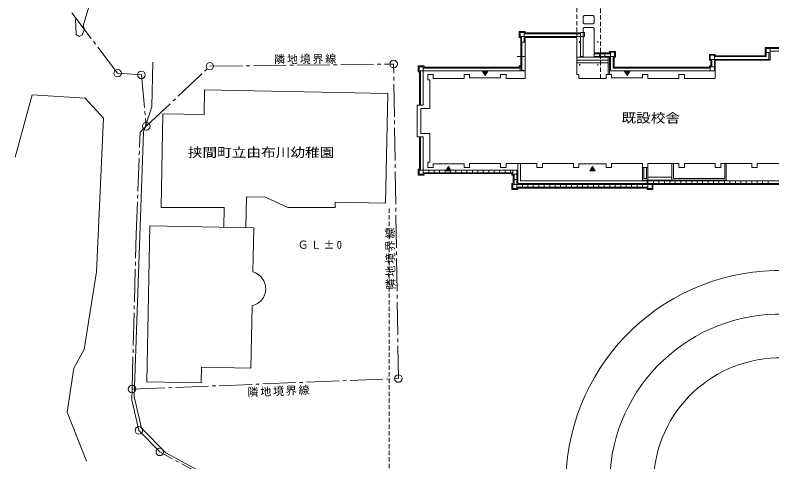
# Model space of a CAD drawing. Units: millimetres at full size, sheet at 1:400; details may follow other scales. Extents: x -8133240 to 7733239, y -5729188 to 5289189.
# Drawn here: x -105968 to -22811, y 1375 to 50534 of the extents above; entities that cross this region are included whole.
import ezdxf
from ezdxf.enums import TextEntityAlignment as Align

# ---------------------------------------------------------------- set-up
doc = ezdxf.new("R2010")
doc.units = ezdxf.units.MM
doc.header["$LTSCALE"] = 400
doc.linetypes.add('CHAIN2', pattern=[12, 9, -1, 1, -1])
doc.linetypes.add('DASHED1', pattern=[1.8, 1.2, -0.6])
for name, color, linetype, lineweight in [('0-2_KIJUN', 4, 'Continuous', 5), ('0-3_KUTAI', 4, 'Continuous', 5), ('0-7_KIGU', 6, 'Continuous', 13), ('0-9_KUTAI-H', 4, 'Continuous', 5), ('0-E_HAISEN', 4, 'Continuous', 5), ('0-F_HIKI', 4, 'CHAIN2', 5), ('2-2', 4, 'Continuous', 5), ('2-E', 3, 'Continuous', 5)]:
    doc.layers.add(name, color=color, linetype=linetype, lineweight=lineweight)
doc.styles.add('ＭＳ ゴシック', font='')
doc.styles.get('ＭＳ ゴシック').set_extended_font_data('MS Gothic')

msp = doc.modelspace()

# ---------------------------------------------------------------- linework, layer by layer
at = {"layer": '0-2_KIJUN'}
for points in [[(-16648.5, 46565.6), (-22998.5, 46565.6), (-22998.5, 45565.7), (-29023.5, 45565.7), (-29023.5, 43565.6), (-32423.5, 43565.6), (-32423.5, 44015.7), (-33023.5, 44015.7), (-33023.5, 43565.6), (-36423.5, 43565.6), (-36423.5, 44015.7), (-37023.5, 44015.7), (-37023.5, 43615.6), (-40423.5, 43615.6), (-40423.5, 44015.7), (-41023.5, 44015.7), (-41023.5, 43565.6), (-44023.5, 43565.6), (-44023.5, 44015.7), (-44233.5, 44015.7), (-44233.5, 48080.6), (-49913.5, 48080.6), (-49913.5, 43565.6), (-52023.5, 43565.6), (-52023.5, 44015.7), (-52623.5, 44015.7), (-52623.5, 43615.6), (-56023.5, 43615.6), (-56023.5, 44015.7), (-56623.5, 44015.7), (-56623.5, 43565.6), (-60023.5, 43565.6), (-60023.5, 44015.7), (-60623.5, 44015.7)], [(-60623.5, 44015.7), (-60623.5, 43415.6), (-60413.5, 43415.6), (-60413.5, 40265.6), (-61398.5, 40265.6), (-61398.5, 37515.7), (-60413.5, 37515.7), (-60413.5, 34365.7), (-60623.5, 34365.7), (-60623.5, 33765.7), (-60023.5, 33765.7), (-60023.5, 34165.7), (-56623.5, 34165.7), (-56623.5, 33765.7), (-56023.5, 33765.7), (-56023.5, 34215.7), (-52623.5, 34215.7), (-52623.5, 33765.7), (-52023.5, 33765.7), (-52023.5, 34215.7), (-48623.5, 34215.7), (-48623.5, 33765.7), (-48023.5, 33765.7), (-48023.5, 34215.7), (-44623.5, 34215.7), (-44623.5, 33765.7), (-44023.5, 33765.7), (-44023.5, 34165.7), (-41023.5, 34165.7), (-41023.5, 33765.7), (-40423.5, 33765.7), (-40423.5, 34215.7)], [(-40423.5, 34215.7), (-37023.5, 34215.7), (-37023.5, 33765.7)], [(-37023.5, 33765.7), (-36423.5, 33765.7), (-36423.5, 34215.7), (-33023.5, 34215.7)], [(-33023.5, 34215.7), (-33023.5, 33765.7), (-32423.5, 33765.7), (-32423.5, 34215.7)], [(-32423.5, 34215.7), (-29023.5, 34215.7), (-29023.5, 33765.7), (-28423.5, 33765.7), (-28423.5, 34215.7), (-25023.5, 34215.7), (-25023.5, 33765.7), (-24423.5, 33765.7), (-24423.5, 34215.7)], [(-24423.5, 34215.7), (-21023.5, 34215.7), (-21023.5, 33765.7), (-20423.5, 33765.7), (-20423.5, 34165.7), (-17023.5, 34165.7), (-17023.5, 33765.7), (-16423.5, 33765.7), (-16423.5, 34215.7), (-13423.5, 34215.7), (-13423.5, 33765.7), (-12823.5, 33765.7)]]:
    msp.add_lwpolyline(points, dxfattribs=at)
at = {"layer": '0-3_KUTAI'}
for p, q in [((-43427.4, 50485.7), (-43533.5, 50379.6)), ((-43533.5, 49691.7), (-43533.5, 50379.6)), ((-42439.6, 50485.7), (-43427.4, 50485.7)), ((-42439.6, 50485.7), (-42333.5, 50379.6)), ((-42333.5, 49691.7), (-42333.5, 50379.6)), ((-43427.4, 49585.7), (-43533.5, 49691.7)), ((-43427.4, 49185.7), (-43533.5, 49079.6)), ((-43533.5, 49079.6), (-43533.5, 45890.7)), ((-43427.4, 49585.7), (-42439.6, 49585.7)), ((-42439.6, 49185.7), (-43427.4, 49185.7)), ((-42333.5, 49691.7), (-42439.6, 49585.7)), ((-42439.6, 49185.7), (-42333.5, 49079.6)), ((-42333.5, 49079.6), (-42333.5, 45890.7)), ((-49913.5, 48730.6), (-50563.5, 48730.6)), ((-50563.5, 48080.6), (-50563.5, 48730.6)), ((-50463.5, 48180.7), (-50463.5, 48630.6)), ((-50013.5, 48630.6), (-50463.5, 48630.6)), ((-50013.5, 48180.7), (-50013.5, 48630.6)), ((-50013.5, 48480.6), (-43833.5, 48480.6)), ((-49913.5, 48730.6), (-49913.5, 48580.7)), ((-49913.5, 48580.7), (-43833.5, 48580.7)), ((-43833.5, 48630.6), (-43383.5, 48630.6)), ((-43833.5, 48180.7), (-43833.5, 48630.6)), ((-43383.5, 48180.7), (-43383.5, 48630.6)), ((-50013.5, 48180.7), (-50463.5, 48180.7)), ((-50323.5, 47540.6), (-50323.5, 44440.6)), ((-50323.5, 47540.6), (-49913.5, 47540.6)), ((-50313.5, 48180.7), (-50313.5, 47540.6)), ((-50273.5, 47540.6), (-50273.5, 44440.6)), ((-50013.5, 48180.7), (-50013.5, 47540.6)), ((-50013.5, 48180.7), (-43833.5, 48180.7)), ((-43833.5, 48180.7), (-43383.5, 48180.7)), ((-43833.5, 48180.7), (-43833.5, 45990.6)), ((-23548.5, 46965.7), (-12648.5, 46965.7)), ((-23548.5, 46065.7), (-23548.5, 46965.7)), ((-23448.5, 46865.6), (-12748.5, 46865.6)), ((-23448.5, 46415.7), (-23448.5, 46865.6)), ((-22998.5, 46565.6), (-22998.5, 46865.6)), ((-50786.5, 45990.6), (-49919.9, 45990.6)), ((-40798.5, 45890.7), (-44233.5, 45890.7)), ((-43833.5, 45990.6), (-43533.5, 45990.6)), ((-42333.5, 46390.7), (-40648.5, 46390.7)), ((-42333.5, 46290.7), (-40548.5, 46290.7)), ((-42333.5, 45990.6), (-40548.5, 45990.6)), ((-41748.5, 45990.6), (-41748.5, 46290.7)), ((-41148.5, 45990.6), (-41148.5, 46290.7)), ((-40798.5, 45990.6), (-40798.5, 44015.7)), ((-40648.5, 46540.6), (-40648.5, 46390.7)), ((-40648.5, 46540.6), (-39998.5, 46540.6)), ((-40648.5, 45990.6), (-40648.5, 44015.7)), ((-40548.5, 45990.6), (-40098.5, 45990.6)), ((-40248.5, 45990.6), (-40248.5, 44690.7)), ((-40148.5, 45890.7), (-40148.5, 44790.7)), ((-40098.5, 45990.6), (-40098.5, 46440.7)), ((-29023.5, 46215.7), (-29673.5, 46215.7)), ((-29673.5, 45565.7), (-29673.5, 46215.7)), ((-29573.5, 45665.7), (-29573.5, 46115.7)), ((-29123.5, 45965.7), (-23448.5, 45965.7)), ((-29023.5, 46215.7), (-29023.5, 46065.7)), ((-29023.5, 46065.7), (-23548.5, 46065.7)), ((-23448.5, 46415.7), (-23448.5, 45965.7)), ((-22998.5, 46415.7), (-23448.5, 46415.7)), ((-23148.5, 46415.7), (-23148.5, 45665.7)), ((-61673.5, 44290.6), (-61673.5, 44940.7)), ((-61023.5, 44940.7), (-61673.5, 44940.7)), ((-61023.5, 44790.7), (-61023.5, 44940.7)), ((-50563.5, 44940.7), (-50563.5, 44790.7)), ((-50563.5, 44940.7), (-50413.5, 44940.7)), ((-40798.5, 45590.6), (-44233.5, 45590.6)), ((-40798.5, 45290.6), (-44233.5, 45290.6)), ((-29673.5, 45565.7), (-29523.5, 45565.7)), ((-29673.5, 44940.7), (-29673.5, 44790.7)), ((-29123.5, 45665.7), (-29573.5, 45665.7)), ((-29423.5, 44840.6), (-29423.5, 45665.7)), ((-29123.5, 44390.7), (-29123.5, 45665.7)), ((-29123.5, 45665.7), (-22998.5, 45665.7)), ((-61523.5, 44290.6), (-61673.5, 44290.6)), ((-61573.5, 44390.7), (-61573.5, 44840.6)), ((-61123.5, 44840.6), (-61573.5, 44840.6)), ((-61123.5, 44390.7), (-61573.5, 44390.7)), ((-61523.5, 44290.6), (-61523.5, 40640.6)), ((-61423.5, 44390.7), (-61423.5, 40640.6)), ((-61123.5, 44390.7), (-61123.5, 44840.6)), ((-61123.5, 44690.7), (-50463.5, 44690.7)), ((-61123.5, 44390.7), (-50013.5, 44390.7)), ((-61123.5, 44390.7), (-61123.5, 40640.6)), ((-61023.5, 44790.7), (-50563.5, 44790.7)), ((-54310.3, 43876.4), (-54599, 44376.4)), ((-54021.6, 44376.4), (-54599, 44376.4)), ((-54590, 44360.8), (-54030.6, 44360.8)), ((-54578.5, 44340.8), (-54042.2, 44340.8)), ((-54566.9, 44320.8), (-54053.7, 44320.8)), ((-54555.4, 44300.8), (-54065.3, 44300.8)), ((-54543.9, 44280.8), (-54076.8, 44280.8)), ((-54532.3, 44260.8), (-54088.4, 44260.8)), ((-54520.8, 44240.8), (-54099.9, 44240.8)), ((-54509.2, 44220.8), (-54111.4, 44220.8)), ((-54497.7, 44200.8), (-54123, 44200.8)), ((-54486.1, 44180.8), (-54134.6, 44180.8)), ((-54474.6, 44160.8), (-54146.1, 44160.8)), ((-54463, 44140.8), (-54157.6, 44140.8)), ((-54451.5, 44120.8), (-54169.2, 44120.8)), ((-54439.9, 44100.8), (-54180.7, 44100.8)), ((-54428.4, 44080.8), (-54192.3, 44080.8)), ((-54310.3, 43876.4), (-54021.6, 44376.4)), ((-50463.5, 44840.6), (-50323.5, 44840.6)), ((-50463.5, 44840.6), (-50463.5, 44690.7)), ((-50463.5, 44690.7), (-50463.5, 44390.7)), ((-50323.5, 44440.6), (-49913.5, 44440.6)), ((-50013.5, 44440.6), (-50013.5, 44390.7)), ((-40248.5, 44690.7), (-29573.5, 44690.7)), ((-40148.5, 44790.7), (-29673.5, 44790.7)), ((-38723.5, 43876.4), (-39012.2, 44376.4)), ((-38434.8, 44376.4), (-39012.2, 44376.4)), ((-39003.2, 44360.8), (-38443.8, 44360.8)), ((-38991.7, 44340.8), (-38455.3, 44340.8)), ((-38980.1, 44320.8), (-38466.9, 44320.8)), ((-38968.6, 44300.8), (-38478.4, 44300.8)), ((-38957, 44280.8), (-38490, 44280.8)), ((-38945.5, 44260.8), (-38501.5, 44260.8)), ((-38933.9, 44240.8), (-38513.1, 44240.8)), ((-38922.4, 44220.8), (-38524.6, 44220.8)), ((-38910.8, 44200.8), (-38536.2, 44200.8)), ((-38899.3, 44180.8), (-38547.7, 44180.8)), ((-38887.8, 44160.8), (-38559.3, 44160.8)), ((-38876.2, 44140.8), (-38570.8, 44140.8)), ((-38864.6, 44120.8), (-38582.3, 44120.8)), ((-38853.1, 44100.8), (-38593.9, 44100.8)), ((-38841.6, 44080.8), (-38605.5, 44080.8)), ((-38723.5, 43876.4), (-38434.8, 44376.4)), ((-29573.5, 44840.6), (-29123.5, 44840.6)), ((-29573.5, 44840.6), (-29573.5, 44390.7)), ((-54416.8, 44060.8), (-54203.8, 44060.8)), ((-54405.3, 44040.8), (-54215.4, 44040.8)), ((-54393.7, 44020.8), (-54226.9, 44020.8)), ((-54382.2, 44000.8), (-54238.5, 44000.8)), ((-54370.6, 43980.8), (-54250, 43980.8)), ((-54359.1, 43960.8), (-54261.6, 43960.8)), ((-54347.5, 43940.8), (-54273.1, 43940.8)), ((-54336, 43920.8), (-54284.6, 43920.8)), ((-54324.5, 43900.8), (-54296.2, 43900.8)), ((-54312.9, 43880.8), (-54307.7, 43880.8)), ((-38830, 44060.8), (-38617, 44060.8)), ((-38818.5, 44040.8), (-38628.5, 44040.8)), ((-38806.9, 44020.8), (-38640.1, 44020.8)), ((-38795.4, 44000.8), (-38651.6, 44000.8)), ((-38783.8, 43980.8), (-38663.2, 43980.8)), ((-38772.3, 43960.8), (-38674.7, 43960.8)), ((-38760.7, 43940.8), (-38686.3, 43940.8)), ((-38749.2, 43920.8), (-38697.8, 43920.8)), ((-38737.6, 43900.8), (-38709.4, 43900.8)), ((-38726.1, 43880.8), (-38720.9, 43880.8)), ((-61773.5, 40640.6), (-61123.5, 40640.6)), ((-61523.5, 37140.6), (-61523.5, 33590.7)), ((-61423.5, 37140.6), (-61423.5, 33490.6)), ((-50723.5, 34215.7), (-50723.5, 31990.6)), ((-50423.5, 34215.7), (-50423.5, 32290.7)), ((-27973.5, 34215.7), (-27973.5, 32540.6)), ((-27823.5, 34215.7), (-27823.5, 32390.7)), ((-61673.5, 33590.7), (-61673.5, 32940.6)), ((-61523.5, 33590.7), (-61673.5, 33590.7)), ((-61123.5, 33490.6), (-61123.5, 33040.7)), ((-60523.5, 33490.6), (-60523.5, 33190.6)), ((-59923.5, 33490.6), (-59923.5, 33190.6)), ((-59323.5, 33490.6), (-59323.5, 33190.6)), ((-58723.5, 33490.6), (-58723.5, 33190.6)), ((-58336.7, 33904.9), (-58625.3, 33404.9)), ((-58625.3, 33404.9), (-58048, 33404.9)), ((-58057, 33420.5), (-58616.4, 33420.5)), ((-58068.5, 33440.5), (-58604.8, 33440.5)), ((-58080.1, 33460.5), (-58593.3, 33460.5)), ((-58091.6, 33480.5), (-58581.7, 33480.5)), ((-58103.1, 33500.5), (-58570.2, 33500.5)), ((-58114.7, 33520.5), (-58558.6, 33520.5)), ((-58126.2, 33540.5), (-58547.1, 33540.5)), ((-58137.8, 33560.5), (-58535.5, 33560.5)), ((-58149.3, 33580.5), (-58524, 33580.5)), ((-58160.9, 33600.5), (-58512.5, 33600.5)), ((-58172.4, 33620.5), (-58500.9, 33620.5)), ((-58184, 33640.5), (-58489.4, 33640.5)), ((-58195.5, 33660.5), (-58477.8, 33660.5)), ((-58207.1, 33680.5), (-58466.3, 33680.5)), ((-58218.6, 33700.5), (-58454.7, 33700.5)), ((-58230.2, 33720.5), (-58443.2, 33720.5)), ((-58241.7, 33740.5), (-58431.6, 33740.5)), ((-58253.2, 33760.5), (-58420.1, 33760.5)), ((-58264.8, 33780.5), (-58408.5, 33780.5)), ((-58276.3, 33800.5), (-58397, 33800.5)), ((-58287.9, 33820.5), (-58385.4, 33820.5)), ((-58299.4, 33840.5), (-58373.9, 33840.5)), ((-58311, 33860.5), (-58362.4, 33860.5)), ((-58322.5, 33880.5), (-58350.8, 33880.5)), ((-58334.1, 33900.5), (-58339.3, 33900.5)), ((-58336.7, 33904.9), (-58048, 33404.9)), ((-58123.5, 33490.6), (-58123.5, 33190.6)), ((-57523.5, 33490.6), (-57523.5, 33190.6)), ((-56923.5, 33490.6), (-56923.5, 33190.6)), ((-56323.5, 33490.6), (-56323.5, 33190.6)), ((-55723.5, 33490.6), (-55723.5, 33190.6)), ((-55123.5, 33490.6), (-55123.5, 33190.6)), ((-54523.5, 33490.6), (-54523.5, 33190.6)), ((-53923.5, 33490.6), (-53923.5, 33190.6)), ((-53323.5, 33490.6), (-53323.5, 33190.6)), ((-52723.5, 33490.6), (-52723.5, 33190.6)), ((-52123.5, 33490.6), (-52123.5, 33190.6)), ((-51523.5, 33490.6), (-51523.5, 33190.6)), ((-50823.5, 33490.6), (-50823.5, 31890.6)), ((-42523.5, 33904.9), (-42812.2, 33404.9)), ((-42812.2, 33404.9), (-42234.8, 33404.9)), ((-42243.8, 33420.5), (-42803.2, 33420.5)), ((-42255.3, 33440.5), (-42791.6, 33440.5)), ((-42266.9, 33460.5), (-42780.1, 33460.5)), ((-42278.4, 33480.5), (-42768.6, 33480.5)), ((-42290, 33500.5), (-42757, 33500.5)), ((-42301.5, 33520.5), (-42745.5, 33520.5)), ((-42313.1, 33540.5), (-42733.9, 33540.5)), ((-42324.6, 33560.5), (-42722.4, 33560.5)), ((-42336.2, 33580.5), (-42710.8, 33580.5)), ((-42347.7, 33600.5), (-42699.3, 33600.5)), ((-42359.2, 33620.5), (-42687.7, 33620.5)), ((-42370.8, 33640.5), (-42676.2, 33640.5)), ((-42382.4, 33660.5), (-42664.6, 33660.5)), ((-42393.9, 33680.5), (-42653.1, 33680.5)), ((-42405.4, 33700.5), (-42641.5, 33700.5)), ((-42417, 33720.5), (-42630, 33720.5)), ((-42428.5, 33740.5), (-42618.5, 33740.5)), ((-42440.1, 33760.5), (-42606.9, 33760.5)), ((-42451.6, 33780.5), (-42595.4, 33780.5)), ((-42463.2, 33800.5), (-42583.8, 33800.5)), ((-42474.7, 33820.5), (-42572.3, 33820.5)), ((-42486.3, 33840.5), (-42560.7, 33840.5)), ((-42497.8, 33860.5), (-42549.2, 33860.5)), ((-42509.4, 33880.5), (-42537.6, 33880.5)), ((-42520.9, 33900.5), (-42526.1, 33900.5)), ((-42523.5, 33904.9), (-42234.8, 33404.9)), ((-37023.5, 33765.7), (-37023.5, 32390.7)), ((-36573.5, 33765.7), (-36573.5, 32540.6)), ((-36423.5, 33765.7), (-36423.5, 32390.7)), ((-61123.5, 33040.7), (-61573.5, 33040.7)), ((-61123.5, 33190.6), (-51273.5, 33190.6)), ((-61023.5, 33090.6), (-51373.5, 33090.6)), ((-51223.5, 32940.6), (-51223.5, 31990.6)), ((-51123.5, 33040.7), (-51123.5, 31890.6)), ((-51123.5, 32440.6), (-50823.5, 32440.6)), ((-36423.5, 32690.6), (-33788.5, 32690.6)), ((-51373.5, 31990.6), (-51373.5, 31340.6)), ((-51223.5, 31990.6), (-51373.5, 31990.6)), ((-50823.5, 31890.6), (-36423.5, 31890.6)), ((-50823.5, 31890.6), (-50823.5, 31440.6)), ((-50723.5, 31990.6), (-36523.5, 31990.6)), ((-50423.5, 32290.7), (-36523.5, 32290.7)), ((-50223.5, 31890.6), (-50223.5, 31590.7)), ((-49623.5, 31890.6), (-49623.5, 31590.7)), ((-49023.5, 31890.6), (-49023.5, 31590.7)), ((-48423.5, 31890.6), (-48423.5, 31590.7)), ((-47823.5, 31890.6), (-47823.5, 31590.7)), ((-47223.5, 31890.6), (-47223.5, 31590.7)), ((-46623.5, 31890.6), (-46623.5, 31590.7)), ((-46023.5, 31890.6), (-46023.5, 31590.7)), ((-45423.5, 31890.6), (-45423.5, 31590.7)), ((-44823.5, 31890.6), (-44823.5, 31590.7)), ((-44223.5, 31890.6), (-44223.5, 31590.7)), ((-43623.5, 31890.6), (-43623.5, 31590.7)), ((-43023.5, 31890.6), (-43023.5, 31590.7)), ((-42423.5, 31890.6), (-42423.5, 31590.7)), ((-41823.5, 31890.6), (-41823.5, 31590.7)), ((-41223.5, 31890.6), (-41223.5, 31590.7)), ((-40623.5, 31890.6), (-40623.5, 31590.7)), ((-40023.5, 31890.6), (-40023.5, 31590.7)), ((-39423.5, 31890.6), (-39423.5, 31590.7)), ((-38823.5, 31890.6), (-38823.5, 31590.7)), ((-38223.5, 31890.6), (-38223.5, 31590.7)), ((-37623.5, 31890.6), (-37623.5, 31590.7)), ((-37023.5, 32390.7), (-36423.5, 32390.7)), ((-37023.5, 31890.6), (-37023.5, 31590.7)), ((-36523.5, 32390.7), (-36523.5, 31990.6)), ((-36423.5, 32390.7), (-36423.5, 31890.6)), ((-36423.5, 32390.7), (-33788.5, 32390.7)), ((-36423.5, 32290.7), (-17473.5, 32290.7)), ((-35973.5, 31990.6), (-36423.5, 31990.6)), ((-36423.5, 31890.6), (-36423.5, 31440.6)), ((-35873.5, 31890.6), (-35873.5, 31340.6)), ((-35873.5, 31890.6), (-16923.5, 31890.6)), ((-35823.5, 32290.7), (-35823.5, 31990.6)), ((-35223.5, 32290.7), (-35223.5, 31990.6)), ((-34623.5, 32290.7), (-34623.5, 31990.6)), ((-34023.5, 32290.7), (-34023.5, 31990.6)), ((-33423.5, 32290.7), (-33423.5, 31990.6)), ((-32823.5, 32290.7), (-32823.5, 31990.6)), ((-32223.5, 32290.7), (-32223.5, 31990.6)), ((-31623.5, 32290.7), (-31623.5, 31990.6)), ((-31023.5, 32290.7), (-31023.5, 31990.6)), ((-30423.5, 32290.7), (-30423.5, 31990.6)), ((-29823.5, 32290.7), (-29823.5, 31990.6)), ((-29223.5, 32290.7), (-29223.5, 31990.6)), ((-28623.5, 32290.7), (-28623.5, 31990.6)), ((-28023.5, 32290.7), (-28023.5, 31990.6)), ((-27423.5, 32290.7), (-27423.5, 31990.6)), ((-26823.5, 32290.7), (-26823.5, 31990.6)), ((-26223.5, 32290.7), (-26223.5, 31990.6)), ((-25623.5, 32290.7), (-25623.5, 31990.6)), ((-25023.5, 32290.7), (-25023.5, 31990.6)), ((-24423.5, 32290.7), (-24423.5, 31990.6)), ((-23823.5, 32290.7), (-23823.5, 31990.6)), ((-23223.5, 32290.7), (-23223.5, 31990.6)), ((-50723.5, 31340.6), (-51373.5, 31340.6)), ((-50823.5, 31440.6), (-51273.5, 31440.6)), ((-36423.5, 31590.7), (-50823.5, 31590.7)), ((-50723.5, 31490.6), (-50723.5, 31340.6)), ((-36523.5, 31490.6), (-50723.5, 31490.6)), ((-36423.5, 31440.6), (-35973.5, 31440.6))]:
    msp.add_line(p, q, dxfattribs=at)
for points in [[(-50563.5, 48080.6), (-50413.5, 48080.6), (-50413.5, 44940.7)], [(-40548.5, 45990.6), (-40548.5, 46440.7), (-40098.5, 46440.7)], [(-40548.5, 45990.6), (-40548.5, 44390.7), (-29123.5, 44390.7)], [(-40148.5, 45890.7), (-39998.5, 45890.7), (-39998.5, 46540.6)], [(-29123.5, 45665.7), (-29123.5, 46115.7), (-29573.5, 46115.7)], [(-29673.5, 44940.7), (-29523.5, 44940.7), (-29523.5, 45565.7)], [(-61773.5, 40640.6), (-61773.5, 37140.6), (-61123.5, 37140.6)], [(-61123.5, 37140.6), (-61123.5, 33490.6), (-50823.5, 33490.6)], [(-33788.5, 34215.7), (-33788.5, 32390.7), (-27823.5, 32390.7)], [(-33638.5, 34215.7), (-33638.5, 32540.6), (-27973.5, 32540.6)], [(-61123.5, 33490.6), (-61573.5, 33490.6), (-61573.5, 33040.7)], [(-51273.5, 33490.6), (-51273.5, 33040.7), (-50823.5, 33040.7)], [(-36873.5, 33765.7), (-36873.5, 32540.6), (-36573.5, 32540.6)], [(-61023.5, 33090.6), (-61023.5, 32940.6), (-61673.5, 32940.6)], [(-51373.5, 33090.6), (-51373.5, 32940.6), (-51223.5, 32940.6)], [(-50823.5, 31890.6), (-51273.5, 31890.6), (-51273.5, 31440.6)], [(-36423.5, 31890.6), (-35973.5, 31890.6), (-35973.5, 31440.6)], [(-35973.5, 31890.6), (-35973.5, 31990.6), (-17023.5, 31990.6)], [(-36523.5, 31490.6), (-36523.5, 31340.6), (-35873.5, 31340.6)]]:
    msp.add_lwpolyline(points, dxfattribs=at)
msp.add_circle((-28373.5, 45415.6), 2, dxfattribs=at)
at = {"layer": '0-7_KIGU', "color": 4, "lineweight": 5}
for radius in [23518.7, 18703.9, 13889.1]:
    msp.add_arc((-21935.7, -1077.3), radius, 88.5, 268.5, dxfattribs=at)
at = {"layer": '0-9_KUTAI-H', "linetype": 'DASHED1'}
msp.add_line((-64874.2, 29248.6), (-64874.2, -6901.4), dxfattribs=at)
at = {"layer": '0-E_HAISEN', "linetype": 'DASHED1'}
for p, q in [((-41633.5, 56285.7), (-41633.5, 43565.6)), ((-44233.5, 53485.7), (-44233.5, 48080.6))]:
    msp.add_line(p, q, dxfattribs=at)
at = {"layer": '0-E_HAISEN'}
for p, q in [((-43983.5, 47635.7), (-43883.5, 47635.7)), ((-43883.5, 47535.7), (-43983.5, 47535.7)), ((-43933.5, 47635.7), (-43933.5, 47535.7)), ((-41983.5, 47635.7), (-41883.5, 47635.7)), ((-41883.5, 47535.7), (-41983.5, 47535.7)), ((-41933.5, 47635.7), (-41933.5, 47535.7)), ((-43983.5, 45115.7), (-43883.5, 45115.7)), ((-43883.5, 45015.6), (-43983.5, 45015.6)), ((-43933.5, 45115.7), (-43933.5, 45015.6)), ((-41983.5, 45115.7), (-41883.5, 45115.7)), ((-41883.5, 45015.6), (-41983.5, 45015.6)), ((-41933.5, 45115.7), (-41933.5, 45015.6)), ((-85148.8, 42320.6), (-85203, 39581)), ((-89730.2, 39670.6), (-85203, 39581)), ((-80549.6, 30553.8), (-80617.3, 27134.4)), ((-78444.1, 30512.1), (-80549.6, 30553.8)), ((-70812.7, 29356), (-70800.6, 29965.3)), ((-70800.6, 29965.3), (-65265.5, 29855.7)), ((-83008.3, 29356), (-83051.3, 27182.6)), ((-91162.3, 27343.2), (-91502.1, 10182.4)), ((-91162.3, 27343.2), (-79747.8, 27117.1)), ((-79843.7, 22273.2), (-79747.8, 27117.1)), ((-80053.5, 11683.4), (-79917.6, 18544.3)), ((-85492.9, 11791.1), (-85527, 10064.1)), ((-85492.9, 11791.1), (-80053.5, 11683.4)), ((-91502.1, 10182.4), (-85527, 10064.1))]:
    msp.add_line(p, q, dxfattribs=at)
for points in [[(-90837.6, 45360.8), (-90944.5, 40441.1), (-91871.4, 37696.1), (-92869.6, 8552.3)], [(-98117.6, 1443), (-100256.4, 6855.1), (-99503.5, 11677.5), (-98372.4, 13733.7), (-97019, 22276), (-96247.6, 39178.5), (-98289.5, 41414), (-104083.5, 41765.3), (-105967.5, 34886.6)], [(-85148.8, 42320.6), (-65026.5, 41922.1), (-65265.5, 29855.7)], [(-89730.2, 39670.6), (-89934.5, 29356), (-83008.3, 29356)], [(-78444.1, 30512.1), (-76006.8, 29356), (-70812.7, 29356)], [(-92869.6, 8552.3), (-92085.3, 5094.3), (-89411.6, 2384.9)], [(-89411.6, 2384.9), (-71390.6, -7436.7), (-65240.9, -9736.1), (-65490.5, -10092.6)]]:
    msp.add_lwpolyline(points, dxfattribs=at)
msp.add_arc((-80362, 20418.3), 1925.9, 283.34018, 74.39096, dxfattribs=at)
at = {"layer": '0-F_HIKI'}
for p, q in [((-94708.5, 44149.6), (-99732.2, 50786.4)), ((-63849.8, 10542.3), (-64373.4, 45146.3)), ((-92227.9, 37642.6), (-91555.6, 38305)), ((-92655.7, 26377.2), (-92227.9, 37642.6)), ((-93122.3, 9380.6), (-92655.7, 26377.2)), ((-93122.3, 9380.6), (-63849.8, 10542.3)), ((-93154.8, 8195.8), (-93122.3, 9380.6))]:
    msp.add_line(p, q, dxfattribs=at)
for points in [[(-94708.5, 44149.6), (-92085.3, 43950.9), (-91555.6, 38305), (-84572.4, 44912.8), (-64373.4, 45146.3)], [(-90071.1, 2474), (-92370.5, 4844.7), (-93154.8, 8195.8)], [(-65490.5, -10092.6), (-71871.8, -7525.8), (-90071.1, 2474)]]:
    msp.add_lwpolyline(points, dxfattribs=at)
at = {"layer": '0-F_HIKI', "linetype": 'Continuous'}
for centre in [(-84572.4, 44912.8), (-64373.4, 45146.3), (-94708.5, 44149.6), (-92085.3, 43950.9), (-91555.6, 38305), (-63849.8, 10542.3), (-93122.3, 9380.6), (-92370.5, 4844.7), (-90071.1, 2474)]:
    msp.add_circle(centre, 413.3, dxfattribs=at)
at = {"layer": '2-2'}
for q in [(-98475.4, 49355.5), (-98605.6, 48327)]:
    msp.add_line((-98341.8, 49026.1), q, dxfattribs=at)
for points in [[(-88957.5, 71127.1), (-90676.1, 70594.1), (-91209.7, 70338.3), (-92118.2, 69462.4), (-92504.2, 68967.5), (-93232.3, 67076.2), (-98475.4, 49355.5)], [(-99319.3, 50073.9), (-99242.7, 48395.9), (-98935, 48193.5), (-98605.6, 48327)]]:
    msp.add_lwpolyline(points, dxfattribs=at)

# ---------------------------------------------------------------- texts
at = {"layer": '0-7_KIGU', "color": 2, "style": 'ＭＳ ゴシック', "width": 1.15}
for s, p in [('既設校舎', (-39334.1, 38397)), ('挟間町立由布川幼稚園', (-86990.1, 34609.1))]:
    msp.add_text(s, height=1026, dxfattribs=at).set_placement(p, align=Align.BOTTOM_LEFT)
at = {"layer": '0-7_KIGU', "color": 3, "char_height": 879.8, "attachment_point": 7, "style": 'ＭＳ ゴシック'}
for insert, rotation in [((-77489.1, 45100.3), 0.662), ((-64120.3, 20360.9), 90.867), ((-80412.7, 8474.5), 2.273)]:
    msp.add_mtext('\\T1.17;隣地境界線', dxfattribs=dict(at, insert=insert, rotation=rotation))
at = {"layer": '2-E', "insert": (-74922.2, 24810.7), "char_height": 879.8, "attachment_point": 7, "style": 'ＭＳ ゴシック'}
msp.add_mtext('\\T1.19;ＧＬ±0', dxfattribs=at)

doc.saveas('drawing.dxf')
